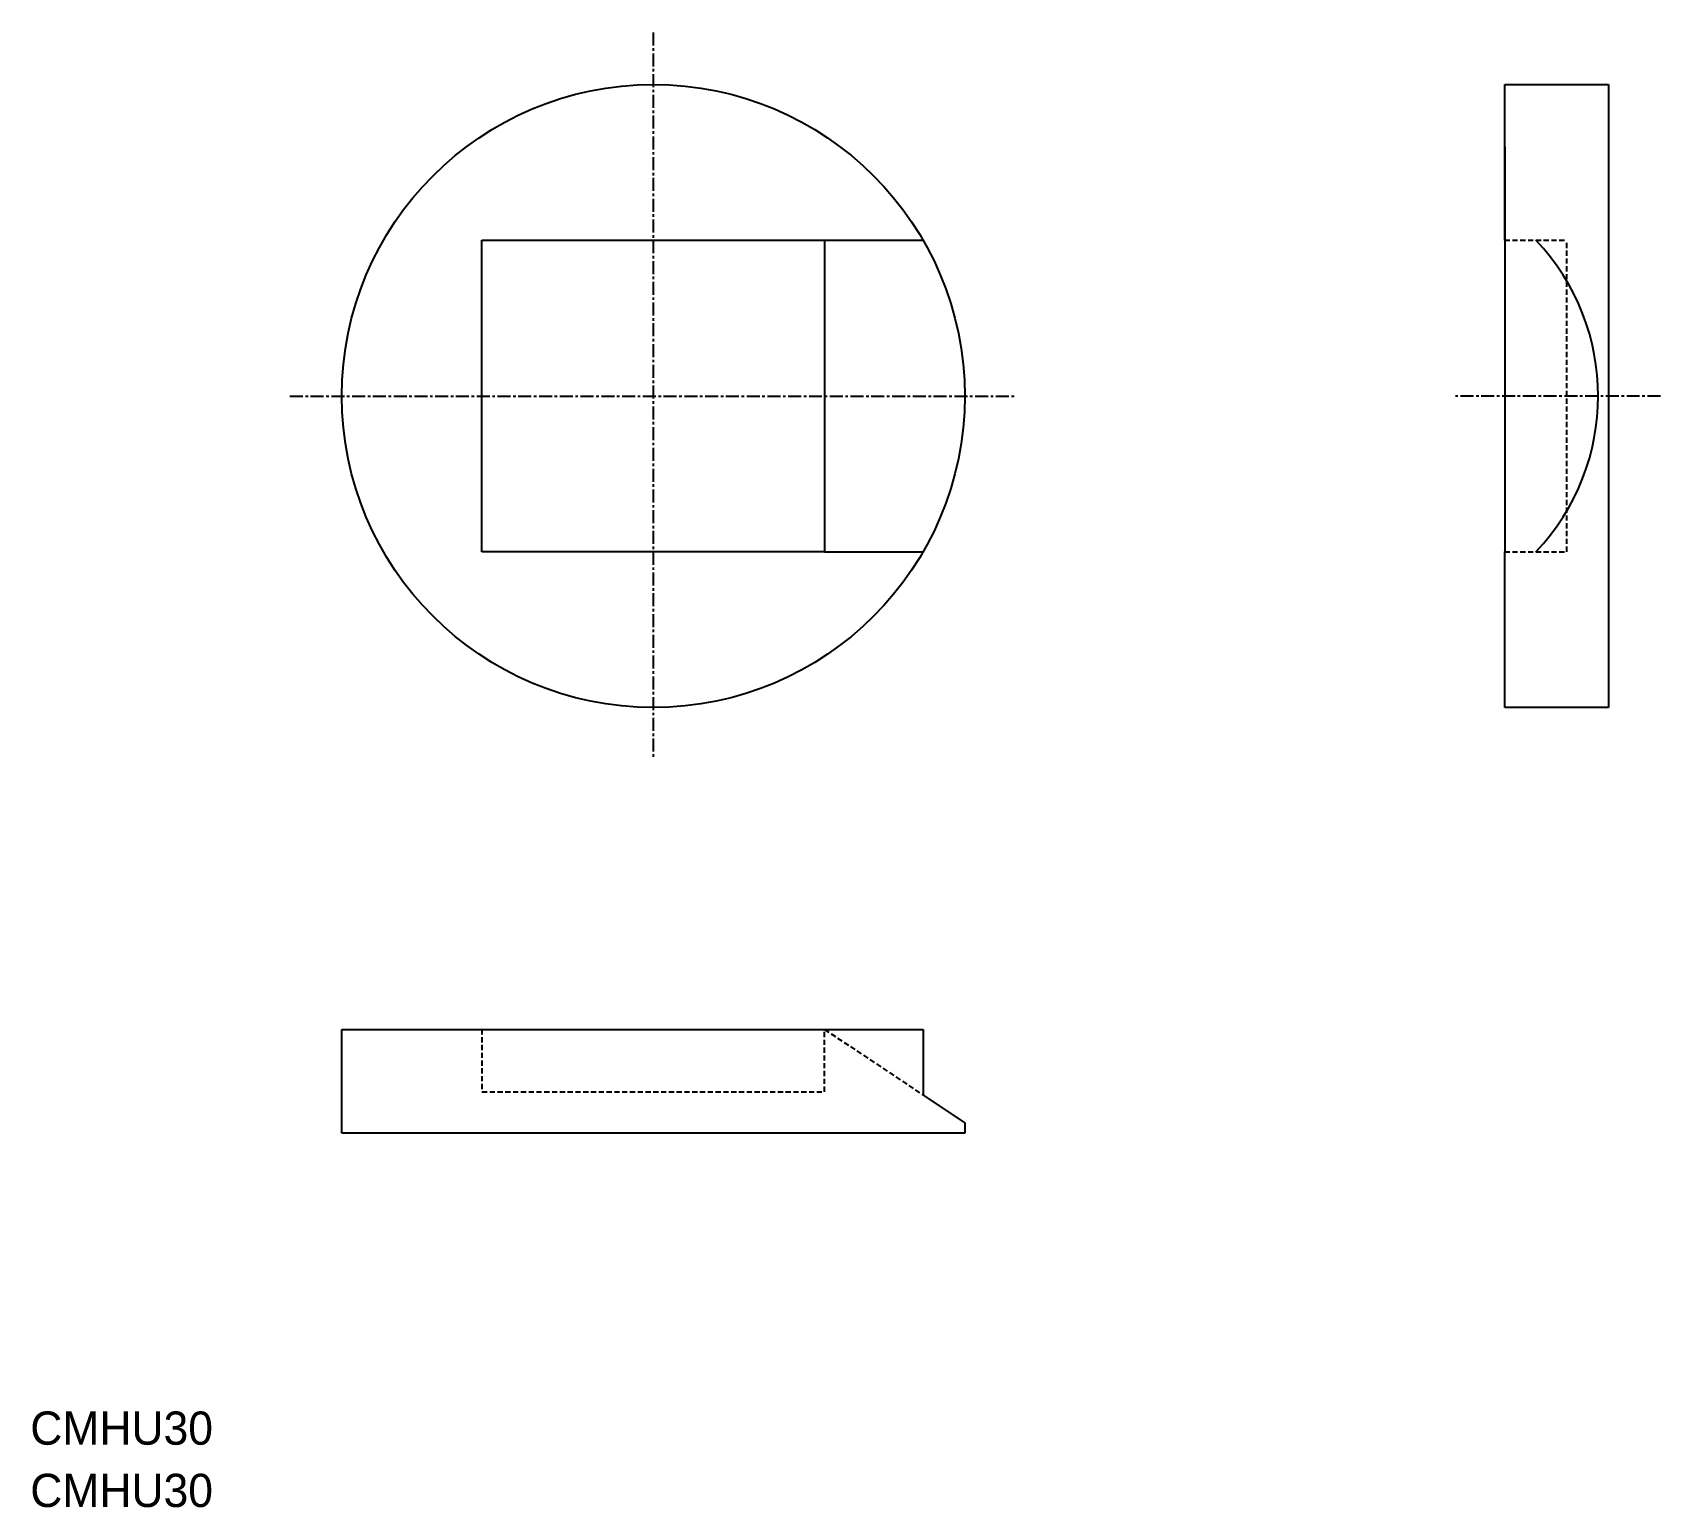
# Model space of a CAD drawing. Extents: x -3798 to -3641, y -860 to -718.
import ezdxf

# ---------------------------------------------------------------- set-up
doc = ezdxf.new("R2010")
doc.units = 0
doc.linetypes.add('CENTER', pattern=[2, 1.25, -0.25, 0.25, -0.25])
doc.linetypes.add('DASHED', pattern=[0.75, 0.5, -0.25])
doc.layers.get('0').update_dxf_attribs({"linetype": 'CONTINUOUS'})
doc.layers.add('CENTER', color=1, linetype='CENTER')

msp = doc.modelspace()

# ---------------------------------------------------------------- linework, layer by layer
at = {"color": 7, "linetype": 'CONTINUOUS'}
for p, q in [((-3656.36, -723.29), (-3646.36, -723.29)), ((-3656.36, -738.29), (-3656.36, -723.29)), ((-3646.36, -723.29), (-3646.36, -783.29)), ((-3656.36, -729.29), (-3656.36, -728.29)), ((-3656.36, -729.29), (-3656.36, -738.29)), ((-3754.86, -768.29), (-3754.86, -738.29)), ((-3754.86, -738.29), (-3721.86, -738.29)), ((-3721.86, -738.29), (-3712.38, -738.29)), ((-3721.86, -738.29), (-3721.86, -768.29)), ((-3656.36, -738.29), (-3656.36, -768.29)), ((-3721.86, -768.29), (-3754.86, -768.29)), ((-3721.86, -768.29), (-3712.38, -768.29)), ((-3656.36, -783.29), (-3656.36, -768.29)), ((-3656.36, -777.29), (-3656.36, -768.29)), ((-3656.36, -778.29), (-3656.36, -777.29)), ((-3646.36, -783.29), (-3656.36, -783.29)), ((-3768.36, -814.29), (-3754.86, -814.29)), ((-3768.36, -824.29), (-3768.36, -814.29)), ((-3754.86, -814.29), (-3721.86, -814.29)), ((-3721.86, -814.29), (-3712.38, -814.29)), ((-3712.38, -814.29), (-3712.38, -820.61)), ((-3712.38, -820.61), (-3708.36, -823.29)), ((-3708.36, -824.29), (-3768.36, -824.29)), ((-3708.36, -823.29), (-3708.36, -824.29))]:
    msp.add_line(p, q, dxfattribs=at)
at = {"color": 3, "linetype": 'DASHED'}
for p, q in [((-3656.36, -738.29), (-3650.36, -738.29)), ((-3650.36, -768.29), (-3650.36, -738.29)), ((-3656.36, -768.29), (-3650.36, -768.29)), ((-3754.86, -814.29), (-3754.86, -820.29)), ((-3721.86, -814.29), (-3712.38, -820.61)), ((-3721.86, -820.29), (-3721.86, -814.29)), ((-3754.86, -820.29), (-3721.86, -820.29))]:
    msp.add_line(p, q, dxfattribs=at)
at = {"color": 7, "linetype": 'CONTINUOUS'}
msp.add_circle((-3738.36, -753.29), 30, dxfattribs=at)
msp.add_arc((-3669.11, -753.29), 21.75, 316.3972, 43.6028, dxfattribs=at)
at = {"layer": 'CENTER', "color": 1, "linetype": 'CENTER'}
for p, q in [((-3738.36, -718.29), (-3738.36, -788.29)), ((-3773.36, -753.29), (-3703.36, -753.29)), ((-3641.36, -753.29), (-3661.36, -753.29))]:
    msp.add_line(p, q, dxfattribs=at)

# ---------------------------------------------------------------- texts
at = {"color": 7, "linetype": 'CONTINUOUS'}
for p in [(-3798.36, -854.29), (-3798.36, -860.29)]:
    msp.add_text('CMHU30', height=3.2, dxfattribs=at).set_placement(p)

doc.saveas('drawing.dxf')
